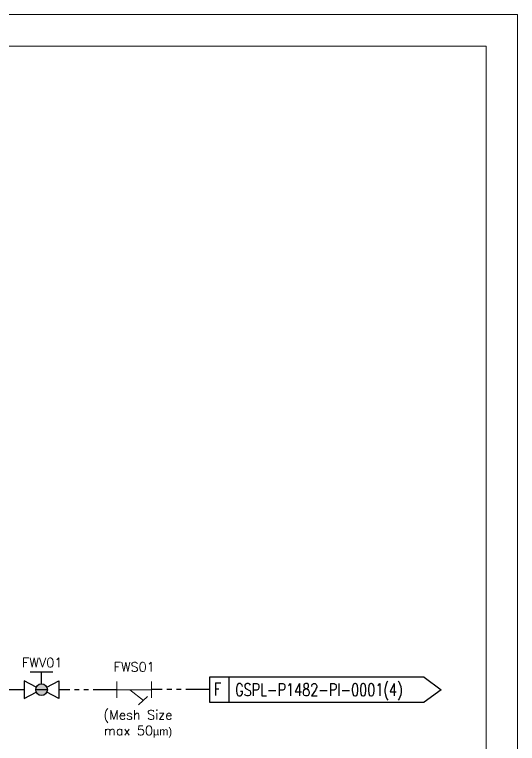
# Model space of a CAD drawing. Extents: x 475189 to 476029, y 1007718 to 1008015.
# Drawn here: x 475948.8 to 476028.8, y 1007899.4 to 1008015.3 of the extents above; entities that cross this region are included whole.
import ezdxf

# ---------------------------------------------------------------- set-up
doc = ezdxf.new("R2010")
doc.units = 0
doc.header["$LTSCALE"] = 2
doc.header["$MEASUREMENT"] = 0
doc.linetypes.add('HIDDEN', pattern=[0.375, 0.25, -0.125])
doc.linetypes.add('PHANTOM', pattern=[2.5, 1.25, -0.25, 0.25, -0.25, 0.25, -0.25])
doc.layers.get('0').update_dxf_attribs({"linetype": 'CONTINUOUS', "lineweight": 0})
doc.layers.add('ballast', color=1, linetype='HIDDEN')
doc.layers.add('SymbolsOnDrawingSheet', color=1, linetype='CONTINUOUS', lineweight=15)
doc.layers.add('Template', color=7, linetype='CONTINUOUS', lineweight=0)
doc.styles.add('ROMANS', font='ROMANS.SHX')
doc.styles.add('SEDS_Romans', font='romans.shx')

msp = doc.modelspace()

# ---------------------------------------------------------------- hatches: boundary and pattern name
at = {"layer": 'ballast', "linetype": 'Continuous'}
h = msp.add_hatch(color=256, dxfattribs=at)
h.dxf.hatch_style = 1
h.paths.add_polyline_path([(475952.14, 1007907.96, 1), (475954, 1007907.96, 1)])

# ---------------------------------------------------------------- linework, layer by layer
at = {"color": 1}
for p, q in [((475965.06, 1007909.28), (475965.06, 1007906.66)), ((475970.58, 1007909.28), (475970.58, 1007906.66)), ((475965.06, 1007907.96), (475970.58, 1007907.96)), ((475967.13, 1007907.96), (475969.31, 1007906.26)), ((475969.93, 1007906.88), (475968.52, 1007905.55))]:
    msp.add_line(p, q, dxfattribs=at)
at = {"layer": 'ballast', "linetype": 'Continuous'}
for p, q in [((475954.87, 1007910.74), (475951.27, 1007910.74)), ((475953.07, 1007908.89), (475953.07, 1007910.74)), ((475952.24, 1007908.38), (475950.29, 1007909.35)), ((475950.29, 1007909.35), (475950.29, 1007906.57)), ((475953.9, 1007908.38), (475955.85, 1007909.35)), ((475955.85, 1007909.35), (475955.85, 1007906.57)), ((475950.29, 1007906.57), (475952.24, 1007907.55)), ((475955.85, 1007906.57), (475953.9, 1007907.55))]:
    msp.add_line(p, q, dxfattribs=at)
at = {"layer": 'ballast', "color": 1, "linetype": 'Continuous', "ltscale": 10}
for p, q in [((476013.99, 1007909.96), (475979.83, 1007909.96)), ((475982.87, 1007909.96), (475982.87, 1007905.96)), ((475979.83, 1007905.96), (476013.99, 1007905.96))]:
    msp.add_line(p, q, dxfattribs=at)
at = {"layer": 'ballast', "color": 1, "ltscale": 10}
for p, q in [((475979.83, 1007909.96), (475979.83, 1007905.96)), ((476013.99, 1007909.96), (476016.69, 1007907.96)), ((476016.69, 1007907.96), (476013.99, 1007905.96))]:
    msp.add_line(p, q, dxfattribs=at)
at = {"layer": 'ballast', "linetype": 'PHANTOM', "ltscale": 1.5}
for p, q in [((475950.29, 1007907.96), (475932.77, 1007907.96)), ((475965.06, 1007907.96), (475955.85, 1007907.96)), ((475979.79, 1007907.97), (475970.58, 1007907.97))]:
    msp.add_line(p, q, dxfattribs=at)
at = {"layer": 'ballast', "linetype": 'Continuous', "ltscale": 1.5}
msp.add_line((475954, 1007907.96), (475952.14, 1007907.96), dxfattribs=at)
at = {"layer": 'ballast'}
for p in [(475979.82, 1007907.96), (475979.83, 1007907.96)]:
    msp.add_line(p, (475979.82, 1007907.96), dxfattribs=at)
at = {"layer": 'ballast', "linetype": 'Continuous'}
msp.add_circle((475953.07, 1007907.96), 0.93, dxfattribs=at)
at = {"layer": 'Template', "flags": 128}
msp.add_lwpolyline([(475608.82, 1008015.34), (476028.82, 1008015.34), (476028.82, 1007718.34), (475608.82, 1007718.34)], close=True, dxfattribs=at)
at = {"layer": 'Template', "color": 7, "linetype": 'ByBlock', "lineweight": 13, "flags": 128}
for points in [[(475613.82, 1008010.34), (476023.83, 1008010.34)], [(476023.83, 1008010.34), (476023.83, 1007723.33)]]:
    msp.add_lwpolyline(points, dxfattribs=at)

# ---------------------------------------------------------------- texts
at = {"layer": 'ballast', "color": 1, "style": 'ROMANS', "width": 0.75}
for s, p in [('F', (475980.52, 1007907.03)), ('GSPL-P1482-PI-0001(4) ', (475983.89, 1007906.96))]:
    msp.add_text(s, height=2, dxfattribs=at).set_placement(p)
at = {"layer": 'ballast', "color": 1, "char_height": 1.5, "width": 7.6579, "attachment_point": 5, "style": 'SEDS_Romans'}
for s, insert in [('FWV01', (475953.18, 1007912.27)), ('FWS01', (475967.83, 1007911.58))]:
    msp.add_mtext(s, dxfattribs=dict(at, insert=insert))
at = {"layer": 'SymbolsOnDrawingSheet', "color": 1, "insert": (475968.42, 1007902.52), "char_height": 1.5, "width": 24.997, "attachment_point": 5, "style": 'SEDS_Romans'}
msp.add_mtext('\\pt13.5;{\\C256;(Mesh Size \\Pmax 50\\fArial|b0|i0|c0|p34;\\H0.83333x;µm)}', dxfattribs=at)

doc.saveas('drawing.dxf')
